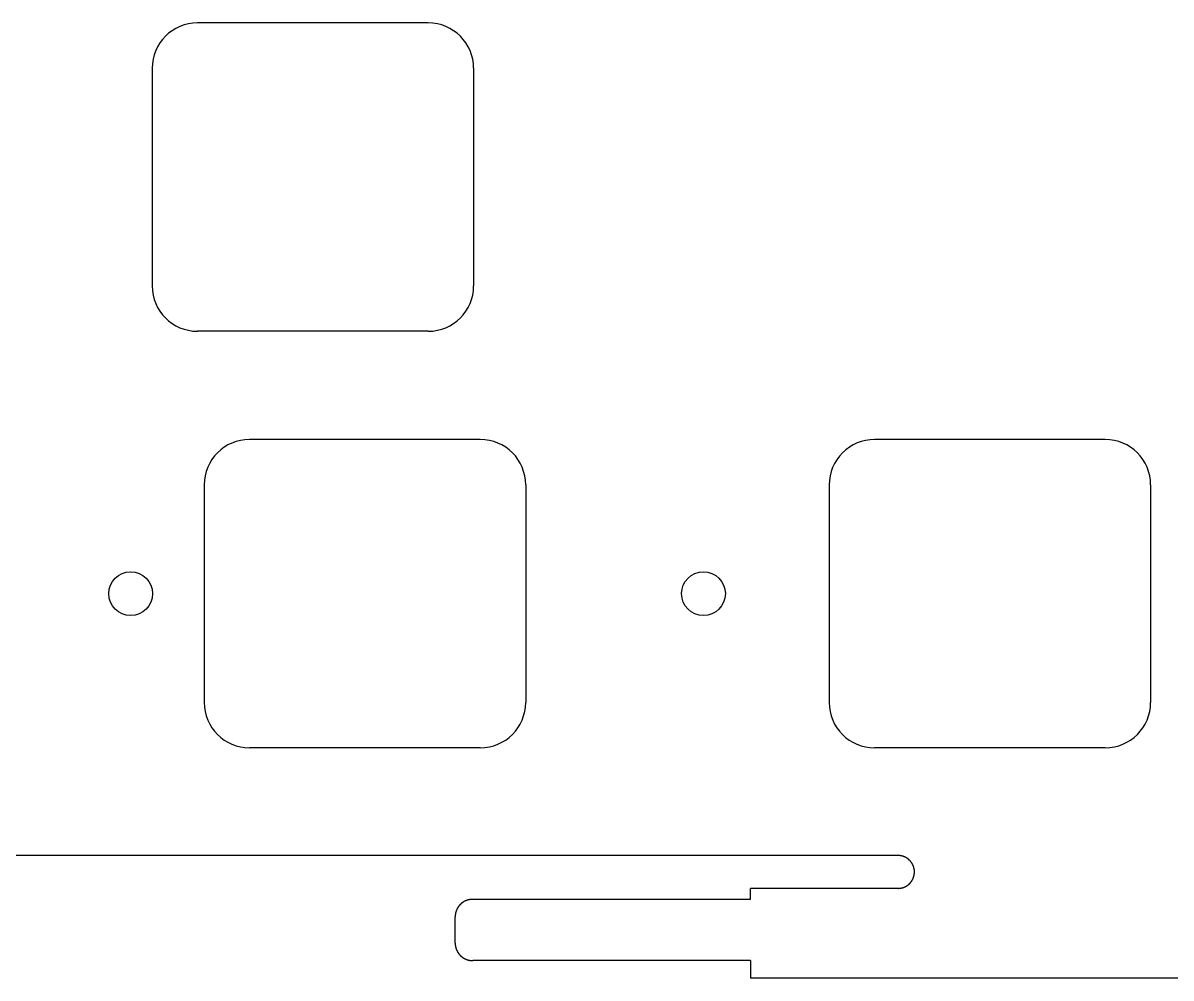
# Model space of a CAD drawing. Header units: millimetres. Extents: x -11 to 340, y -118 to 18.
# Drawn here: x 246.3 to 298.8, y -117.6 to -73.9 of the extents above; entities that cross this region are included whole.
import ezdxf

# ---------------------------------------------------------------- set-up
doc = ezdxf.new("R2010")
doc.units = ezdxf.units.MM
doc.header["$MEASUREMENT"] = 0
doc.layers.add('BLACK', color=7, linetype='CONTINUOUS')

msp = doc.modelspace()

# ---------------------------------------------------------------- linework, layer by layer
at = {"layer": 'BLACK', "linetype": 'Continuous'}
for p, q in [((264.83125, -73.9125), (254.281249, -73.9125)), ((252.20625, -75.9875), (252.20625, -85.937501)), ((266.90625, -75.9875), (266.90625, -85.9375)), ((264.83125, -88.0125), (254.28125, -88.0125)), ((267.2125, -92.9625), (256.662499, -92.9625)), ((285.237501, -92.962502), (285.237501, -92.9625)), ((295.7875, -92.9625), (285.237501, -92.9625)), ((254.5875, -95.0375), (254.5875, -104.987501)), ((269.2875, -95.0375), (269.2875, -104.9875)), ((283.162501, -95.0375), (283.162501, -104.9875)), ((297.862501, -95.0375), (297.862501, -104.9875)), ((267.2125, -107.0625), (256.6625, -107.0625)), ((295.787501, -107.0625), (285.2375, -107.0625)), ((295.787501, -107.062501), (295.787501, -107.0625)), ((286.3125, -111.9925), (221.893425, -111.9925)), ((286.313297, -111.9925), (286.3125, -111.9925)), ((286.317214, -111.992515), (286.313297, -111.9925)), ((286.321127, -111.992549), (286.317214, -111.992515)), ((286.325039, -111.992603), (286.321127, -111.992549)), ((286.328947, -111.992677), (286.325039, -111.992603)), ((286.332854, -111.992771), (286.328947, -111.992677)), ((286.336757, -111.992885), (286.332854, -111.992771)), ((286.340659, -111.993019), (286.336757, -111.992885)), ((286.344556, -111.993173), (286.340659, -111.993019)), ((286.348454, -111.993347), (286.344556, -111.993173)), ((286.352346, -111.99354), (286.348454, -111.993347)), ((286.356237, -111.993754), (286.352346, -111.99354)), ((286.360123, -111.993988), (286.356237, -111.993754)), ((286.364009, -111.994241), (286.360123, -111.993988)), ((286.36789, -111.994514), (286.364009, -111.994241)), ((286.37177, -111.994808), (286.36789, -111.994514)), ((286.375644, -111.995121), (286.37177, -111.994808)), ((286.379518, -111.995453), (286.375644, -111.995121)), ((286.383386, -111.995806), (286.379518, -111.995453)), ((286.387253, -111.996179), (286.383386, -111.995806)), ((286.391114, -111.996571), (286.387253, -111.996179)), ((286.394975, -111.996983), (286.391114, -111.996571)), ((286.39883, -111.997415), (286.394975, -111.996983)), ((286.402683, -111.997866), (286.39883, -111.997415)), ((286.406531, -111.998338), (286.402683, -111.997866)), ((286.410378, -111.998829), (286.406531, -111.998338)), ((286.414218, -111.99934), (286.410378, -111.998829)), ((286.418058, -111.99987), (286.414218, -111.99934)), ((286.421891, -112.00042), (286.418058, -111.99987)), ((286.425722, -112.00099), (286.421891, -112.00042)), ((286.429548, -112.00158), (286.425722, -112.00099)), ((286.433371, -112.002189), (286.429548, -112.00158)), ((286.437189, -112.002818), (286.433371, -112.002189)), ((286.441004, -112.003466), (286.437189, -112.002818)), ((286.444813, -112.004134), (286.441004, -112.003466)), ((286.448621, -112.004822), (286.444813, -112.004134)), ((286.452421, -112.005529), (286.448621, -112.004822)), ((286.45622, -112.006256), (286.452421, -112.005529)), ((286.460012, -112.007002), (286.45622, -112.006256)), ((286.463801, -112.007768), (286.460012, -112.007002)), ((286.467584, -112.008553), (286.463801, -112.007768)), ((286.471365, -112.009358), (286.467584, -112.008553)), ((286.475138, -112.010182), (286.471365, -112.009358)), ((286.478909, -112.011026), (286.475138, -112.010182)), ((286.482673, -112.011889), (286.478909, -112.011026)), ((286.486434, -112.012772), (286.482673, -112.011889)), ((286.490188, -112.013674), (286.486434, -112.012772)), ((286.49394, -112.014596), (286.490188, -112.013674)), ((286.497683, -112.015536), (286.49394, -112.014596)), ((286.501424, -112.016496), (286.497683, -112.015536)), ((286.505158, -112.017476), (286.501424, -112.016496)), ((286.508888, -112.018475), (286.505158, -112.017476)), ((286.512611, -112.019492), (286.508888, -112.018475)), ((286.51633, -112.02053), (286.512611, -112.019492)), ((286.520042, -112.021586), (286.51633, -112.02053)), ((286.52375, -112.022662), (286.520042, -112.021586)), ((286.52745, -112.023757), (286.52375, -112.022662)), ((286.531147, -112.024871), (286.52745, -112.023757)), ((286.534836, -112.026004), (286.531147, -112.024871)), ((286.538521, -112.027157), (286.534836, -112.026004)), ((286.542197, -112.028328), (286.538521, -112.027157)), ((286.54587, -112.029519), (286.542197, -112.028328)), ((286.549535, -112.030728), (286.54587, -112.029519)), ((286.553195, -112.031957), (286.549535, -112.030728)), ((286.556847, -112.033204), (286.553195, -112.031957)), ((286.560494, -112.034471), (286.556847, -112.033204)), ((286.564133, -112.035756), (286.560494, -112.034471)), ((286.567768, -112.037061), (286.564133, -112.035756)), ((286.571394, -112.038384), (286.567768, -112.037061)), ((286.575015, -112.039726), (286.571394, -112.038384)), ((286.578627, -112.041087), (286.575015, -112.039726)), ((286.582234, -112.042467), (286.578627, -112.041087)), ((286.585832, -112.043865), (286.582234, -112.042467)), ((286.589426, -112.045282), (286.585832, -112.043865)), ((286.59301, -112.046718), (286.589426, -112.045282)), ((286.596588, -112.048173), (286.59301, -112.046718)), ((286.600158, -112.049646), (286.596588, -112.048173)), ((286.603722, -112.051138), (286.600158, -112.049646)), ((286.607277, -112.052648), (286.603722, -112.051138)), ((286.610826, -112.054177), (286.607277, -112.052648)), ((286.614365, -112.055724), (286.610826, -112.054177)), ((286.617899, -112.057291), (286.614365, -112.055724)), ((286.621422, -112.058875), (286.617899, -112.057291)), ((286.62494, -112.060478), (286.621422, -112.058875)), ((286.628448, -112.062098), (286.62494, -112.060478)), ((286.63195, -112.063738), (286.628448, -112.062098)), ((286.635441, -112.065395), (286.63195, -112.063738)), ((286.638926, -112.067072), (286.635441, -112.065395)), ((286.642401, -112.068765), (286.638926, -112.067072)), ((286.645869, -112.070478), (286.642401, -112.068765)), ((286.649327, -112.072208), (286.645869, -112.070478)), ((286.652778, -112.073957), (286.649327, -112.072208)), ((286.656219, -112.075723), (286.652778, -112.073957)), ((286.659653, -112.077507), (286.656219, -112.075723)), ((286.663076, -112.079309), (286.659653, -112.077507)), ((286.666491, -112.08113), (286.663076, -112.079309)), ((286.669896, -112.082967), (286.666491, -112.08113)), ((286.673293, -112.084824), (286.669896, -112.082967)), ((286.67668, -112.086697), (286.673293, -112.084824)), ((286.680058, -112.088588), (286.67668, -112.086697)), ((286.683426, -112.090497), (286.680058, -112.088588)), ((286.686786, -112.092424), (286.683426, -112.090497)), ((286.690134, -112.094368), (286.686786, -112.092424)), ((286.693474, -112.096329), (286.690134, -112.094368)), ((286.696803, -112.098308), (286.693474, -112.096329)), ((286.700124, -112.100305), (286.696803, -112.098308)), ((286.703433, -112.102318), (286.700124, -112.100305)), ((286.706733, -112.10435), (286.703433, -112.102318)), ((286.710022, -112.106398), (286.706733, -112.10435)), ((286.713302, -112.108463), (286.710022, -112.106398)), ((286.71657, -112.110546), (286.713302, -112.108463)), ((286.719829, -112.112646), (286.71657, -112.110546)), ((286.723077, -112.114762), (286.719829, -112.112646)), ((286.726314, -112.116896), (286.723077, -112.114762)), ((286.72954, -112.119046), (286.726314, -112.116896)), ((286.732756, -112.121214), (286.72954, -112.119046)), ((286.735961, -112.123398), (286.732756, -112.121214)), ((286.739155, -112.125599), (286.735961, -112.123398)), ((286.742337, -112.127816), (286.739155, -112.125599)), ((286.745509, -112.13005), (286.742337, -112.127816)), ((286.748669, -112.1323), (286.745509, -112.13005)), ((286.751818, -112.134568), (286.748669, -112.1323)), ((286.754955, -112.136851), (286.751818, -112.134568)), ((286.758081, -112.139151), (286.754955, -112.136851)), ((286.761195, -112.141467), (286.758081, -112.139151)), ((286.764297, -112.143799), (286.761195, -112.141467)), ((286.767388, -112.146148), (286.764297, -112.143799)), ((286.770467, -112.148512), (286.767388, -112.146148)), ((286.773533, -112.150893), (286.770467, -112.148512)), ((286.776588, -112.153289), (286.773533, -112.150893)), ((286.77963, -112.155701), (286.776588, -112.153289)), ((286.78266, -112.15813), (286.77963, -112.155701)), ((286.785677, -112.160573), (286.78266, -112.15813)), ((286.788683, -112.163033), (286.785677, -112.160573)), ((286.791675, -112.165508), (286.788683, -112.163033)), ((286.794655, -112.167998), (286.791675, -112.165508)), ((286.797623, -112.170504), (286.794655, -112.167998)), ((286.800577, -112.173026), (286.797623, -112.170504)), ((286.803519, -112.175562), (286.800577, -112.173026)), ((286.806447, -112.178114), (286.803519, -112.175562)), ((286.809363, -112.180681), (286.806447, -112.178114)), ((286.812265, -112.183263), (286.809363, -112.180681)), ((286.815154, -112.18586), (286.812265, -112.183263)), ((286.81803, -112.188472), (286.815154, -112.18586)), ((286.820892, -112.191099), (286.81803, -112.188472)), ((286.823741, -112.19374), (286.820892, -112.191099)), ((286.826576, -112.196397), (286.823741, -112.19374)), ((286.829398, -112.199067), (286.826576, -112.196397)), ((286.832205, -112.201753), (286.829398, -112.199067)), ((286.834999, -112.204452), (286.832205, -112.201753)), ((286.837779, -112.207166), (286.834999, -112.204452)), ((286.840545, -112.209895), (286.837779, -112.207166)), ((286.843297, -112.212637), (286.840545, -112.209895)), ((286.848758, -112.218165), (286.843297, -112.212637)), ((286.854162, -112.223748), (286.848758, -112.218165)), ((286.859508, -112.229386), (286.854162, -112.223748)), ((286.864795, -112.235078), (286.859508, -112.229386)), ((286.870022, -112.240824), (286.864795, -112.235078)), ((286.87519, -112.246624), (286.870022, -112.240824)), ((286.880298, -112.252475), (286.87519, -112.246624)), ((286.885344, -112.258379), (286.880298, -112.252475)), ((286.890329, -112.264333), (286.885344, -112.258379)), ((286.895251, -112.270337), (286.890329, -112.264333)), ((286.900111, -112.276391), (286.895251, -112.270337)), ((286.904907, -112.282494), (286.900111, -112.276391)), ((286.90964, -112.288645), (286.904907, -112.282494)), ((286.914307, -112.294843), (286.90964, -112.288645)), ((286.91891, -112.301087), (286.914307, -112.294843)), ((286.923448, -112.307378), (286.91891, -112.301087)), ((286.927919, -112.313714), (286.923448, -112.307378)), ((286.932324, -112.320094), (286.927919, -112.313714)), ((286.936662, -112.326517), (286.932324, -112.320094)), ((286.940932, -112.332984), (286.936662, -112.326517)), ((286.945134, -112.339493), (286.940932, -112.332984)), ((286.949269, -112.346044), (286.945134, -112.339493)), ((286.953334, -112.352635), (286.949269, -112.346044)), ((286.95733, -112.359266), (286.953334, -112.352635)), ((286.961256, -112.365936), (286.95733, -112.359266)), ((286.965113, -112.372645), (286.961256, -112.365936)), ((286.968899, -112.379392), (286.965113, -112.372645)), ((286.972614, -112.386176), (286.968899, -112.379392)), ((286.976257, -112.392996), (286.972614, -112.386176)), ((286.97983, -112.399852), (286.976257, -112.392996)), ((286.98333, -112.406743), (286.97983, -112.399852)), ((286.986758, -112.413668), (286.98333, -112.406743)), ((286.990114, -112.420627), (286.986758, -112.413668)), ((286.993396, -112.427618), (286.990114, -112.420627)), ((286.996606, -112.434642), (286.993396, -112.427618)), ((286.999742, -112.441697), (286.996606, -112.434642)), ((287.002804, -112.448782), (286.999742, -112.441697)), ((287.005792, -112.455898), (287.002804, -112.448782)), ((287.008706, -112.463043), (287.005792, -112.455898)), ((287.011545, -112.470217), (287.008706, -112.463043)), ((287.014309, -112.477419), (287.011545, -112.470217)), ((287.016999, -112.484648), (287.014309, -112.477419)), ((287.019612, -112.491903), (287.016999, -112.484648)), ((287.022151, -112.499185), (287.019612, -112.491903)), ((287.024613, -112.506493), (287.022151, -112.499185)), ((287.027, -112.513825), (287.024613, -112.506493)), ((287.02931, -112.521181), (287.027, -112.513825)), ((287.031545, -112.528561), (287.02931, -112.521181)), ((287.033702, -112.535964), (287.031545, -112.528561)), ((287.035783, -112.543389), (287.033702, -112.535964)), ((287.037787, -112.550836), (287.035783, -112.543389)), ((287.039714, -112.558304), (287.037787, -112.550836)), ((287.041564, -112.565792), (287.039714, -112.558304)), ((287.043336, -112.573301), (287.041564, -112.565792)), ((287.045031, -112.580829), (287.043336, -112.573301)), ((287.046648, -112.588376), (287.045031, -112.580829)), ((287.048187, -112.595941), (287.046648, -112.588376)), ((287.049649, -112.603524), (287.048187, -112.595941)), ((287.051032, -112.611124), (287.049649, -112.603524)), ((287.052337, -112.618741), (287.051032, -112.611124)), ((287.052182, -112.867189), (287.052811, -112.863372)), ((287.053564, -112.626375), (287.052337, -112.618741)), ((287.052811, -112.863372), (287.05342, -112.859548)), ((287.05342, -112.859548), (287.05401, -112.855723)), ((287.054713, -112.634024), (287.053564, -112.626375)), ((287.05401, -112.855723), (287.05458, -112.851891)), ((287.05458, -112.851891), (287.05513, -112.848058)), ((287.055783, -112.641688), (287.054713, -112.634024)), ((287.05513, -112.848058), (287.05566, -112.844219)), ((287.05566, -112.844219), (287.056171, -112.840378)), ((287.056774, -112.649367), (287.055783, -112.641688)), ((287.056171, -112.840378), (287.056662, -112.836531)), ((287.056662, -112.836531), (287.057134, -112.832684)), ((287.057687, -112.65706), (287.056774, -112.649367)), ((287.057134, -112.832684), (287.057585, -112.82883)), ((287.057585, -112.82883), (287.058017, -112.824975)), ((287.058521, -112.664768), (287.057687, -112.65706)), ((287.058017, -112.824975), (287.058429, -112.821115)), ((287.058429, -112.821115), (287.058821, -112.817253)), ((287.059275, -112.672488), (287.058521, -112.664768)), ((287.058821, -112.817253), (287.059194, -112.813386)), ((287.059194, -112.813386), (287.059547, -112.809518)), ((287.059951, -112.680221), (287.059275, -112.672488)), ((287.059547, -112.809518), (287.059879, -112.805644)), ((287.059879, -112.805644), (287.060192, -112.80177)), ((287.060548, -112.687967), (287.059951, -112.680221)), ((287.060192, -112.80177), (287.060486, -112.79789)), ((287.060486, -112.79789), (287.060759, -112.794009)), ((287.061065, -112.695725), (287.060548, -112.687967)), ((287.060759, -112.794009), (287.061012, -112.790124)), ((287.061012, -112.790124), (287.061246, -112.786237)), ((287.061503, -112.703494), (287.061065, -112.695725)), ((287.061246, -112.786237), (287.06146, -112.782346)), ((287.06146, -112.782346), (287.061653, -112.778454)), ((287.061862, -112.711275), (287.061503, -112.703494)), ((287.061653, -112.778454), (287.061827, -112.774557)), ((287.061827, -112.774557), (287.061981, -112.770659)), ((287.062141, -112.719066), (287.061862, -112.711275)), ((287.061981, -112.770659), (287.062115, -112.766757)), ((287.062115, -112.766757), (287.062229, -112.762854)), ((287.06234, -112.726868), (287.062141, -112.719066)), ((287.062229, -112.762854), (287.062323, -112.758947)), ((287.062323, -112.758947), (287.062397, -112.755039)), ((287.06246, -112.734679), (287.06234, -112.726868)), ((287.062397, -112.755039), (287.062451, -112.751127)), ((287.062451, -112.751127), (287.062485, -112.747214)), ((287.0625, -112.7425), (287.06246, -112.734679)), ((287.062485, -112.747214), (287.0625, -112.743296)), ((287.0625, -112.743296), (287.0625, -112.7425)), ((286.689064, -113.391256), (286.695734, -113.38733)), ((286.695734, -113.38733), (286.702366, -113.383334)), ((286.702366, -113.383334), (286.708957, -113.379269)), ((286.708957, -113.379269), (286.715507, -113.375135)), ((286.715507, -113.375135), (286.722016, -113.370932)), ((286.722016, -113.370932), (286.728483, -113.366662)), ((286.728483, -113.366662), (286.734907, -113.362324)), ((286.734907, -113.362324), (286.741287, -113.357919)), ((286.741287, -113.357919), (286.747622, -113.353448)), ((286.747622, -113.353448), (286.753913, -113.34891)), ((286.753913, -113.34891), (286.760158, -113.344308)), ((286.760158, -113.344308), (286.766356, -113.33964)), ((286.766356, -113.33964), (286.772506, -113.334907)), ((286.772506, -113.334907), (286.778609, -113.330111)), ((286.778609, -113.330111), (286.784663, -113.325252)), ((286.784663, -113.325252), (286.790667, -113.320329)), ((286.790667, -113.320329), (286.796622, -113.315344)), ((286.796622, -113.315344), (286.802525, -113.310298)), ((286.802525, -113.310298), (286.808376, -113.305191)), ((286.808376, -113.305191), (286.814176, -113.300023)), ((286.814176, -113.300023), (286.819922, -113.294795)), ((286.819922, -113.294795), (286.825614, -113.289508)), ((286.825614, -113.289508), (286.831253, -113.284162)), ((286.831253, -113.284162), (286.836836, -113.278758)), ((286.836836, -113.278758), (286.842363, -113.273297)), ((286.842363, -113.273297), (286.845105, -113.270545)), ((286.845105, -113.270545), (286.847834, -113.267779)), ((286.847834, -113.267779), (286.850548, -113.264999)), ((286.850548, -113.264999), (286.853248, -113.262206)), ((286.853248, -113.262206), (286.855933, -113.259398)), ((286.855933, -113.259398), (286.858604, -113.256576)), ((286.858604, -113.256576), (286.86126, -113.253741)), ((286.86126, -113.253741), (286.863901, -113.250892)), ((286.863901, -113.250892), (286.866528, -113.24803)), ((286.866528, -113.24803), (286.86914, -113.245154)), ((286.86914, -113.245154), (286.871737, -113.242265)), ((286.871737, -113.242265), (286.874319, -113.239363)), ((286.874319, -113.239363), (286.876886, -113.236448)), ((286.876886, -113.236448), (286.879438, -113.233519)), ((286.879438, -113.233519), (286.881974, -113.230577)), ((286.881974, -113.230577), (286.884496, -113.227623)), ((286.884496, -113.227623), (286.887002, -113.224656)), ((286.887002, -113.224656), (286.889492, -113.221676)), ((286.889492, -113.221676), (286.891967, -113.218683)), ((286.891967, -113.218683), (286.894427, -113.215678)), ((286.894427, -113.215678), (286.89687, -113.21266)), ((286.89687, -113.21266), (286.899299, -113.20963)), ((286.899299, -113.20963), (286.901711, -113.206588)), ((286.901711, -113.206588), (286.904107, -113.203533)), ((286.904107, -113.203533), (286.906488, -113.200467)), ((286.906488, -113.200467), (286.908852, -113.197388)), ((286.908852, -113.197388), (286.911201, -113.194298)), ((286.911201, -113.194298), (286.913533, -113.191195)), ((286.913533, -113.191195), (286.915849, -113.188081)), ((286.915849, -113.188081), (286.918149, -113.184955)), ((286.918149, -113.184955), (286.920432, -113.181818)), ((286.920432, -113.181818), (286.9227, -113.178669)), ((286.9227, -113.178669), (286.92495, -113.175509)), ((286.92495, -113.175509), (286.927184, -113.172337)), ((286.927184, -113.172337), (286.929401, -113.169155)), ((286.929401, -113.169155), (286.931603, -113.165961)), ((286.931603, -113.165961), (286.933786, -113.162757)), ((286.933786, -113.162757), (286.935954, -113.159541)), ((286.935954, -113.159541), (286.938104, -113.156315)), ((286.938104, -113.156315), (286.940238, -113.153077)), ((286.940238, -113.153077), (286.942354, -113.14983)), ((286.942354, -113.14983), (286.944454, -113.146571)), ((286.944454, -113.146571), (286.946537, -113.143302)), ((286.946537, -113.143302), (286.948602, -113.140023)), ((286.948602, -113.140023), (286.95065, -113.136734)), ((286.95065, -113.136734), (286.952682, -113.133433)), ((286.952682, -113.133433), (286.954695, -113.130124)), ((286.954695, -113.130124), (286.956692, -113.126804)), ((286.956692, -113.126804), (286.958671, -113.123475)), ((286.958671, -113.123475), (286.960632, -113.120134)), ((286.960632, -113.120134), (286.962576, -113.116786)), ((286.962576, -113.116786), (286.964503, -113.113426)), ((286.964503, -113.113426), (286.966412, -113.110059)), ((286.966412, -113.110059), (286.968303, -113.10668)), ((286.968303, -113.10668), (286.970176, -113.103294)), ((286.970176, -113.103294), (286.972033, -113.099896)), ((286.972033, -113.099896), (286.97387, -113.096491)), ((286.97387, -113.096491), (286.975691, -113.093076)), ((286.975691, -113.093076), (286.977493, -113.089653)), ((286.977493, -113.089653), (286.979277, -113.08622)), ((286.979277, -113.08622), (286.981043, -113.082779)), ((286.981043, -113.082779), (286.982792, -113.079328)), ((286.982792, -113.079328), (286.984522, -113.07587)), ((286.984522, -113.07587), (286.986235, -113.072402)), ((286.986235, -113.072402), (286.987928, -113.068927)), ((286.987928, -113.068927), (286.989605, -113.065442)), ((286.989605, -113.065442), (286.991262, -113.06195)), ((286.991262, -113.06195), (286.992902, -113.058448)), ((286.992902, -113.058448), (286.994522, -113.05494)), ((286.994522, -113.05494), (286.996125, -113.051423)), ((286.996125, -113.051423), (286.997709, -113.047899)), ((286.997709, -113.047899), (286.999276, -113.044365)), ((286.999276, -113.044365), (287.000823, -113.040826)), ((287.000823, -113.040826), (287.002352, -113.037277)), ((287.002352, -113.037277), (287.003862, -113.033722)), ((287.003862, -113.033722), (287.005354, -113.030158)), ((287.005354, -113.030158), (287.006827, -113.026589)), ((287.006827, -113.026589), (287.008282, -113.02301)), ((287.008282, -113.02301), (287.009718, -113.019426)), ((287.009718, -113.019426), (287.011135, -113.015833)), ((287.011135, -113.015833), (287.012533, -113.012234)), ((287.012533, -113.012234), (287.013913, -113.008627)), ((287.013913, -113.008627), (287.015274, -113.005015)), ((287.015274, -113.005015), (287.016616, -113.001394)), ((287.016616, -113.001394), (287.017939, -112.997768)), ((287.017939, -112.997768), (287.019244, -112.994134)), ((287.019244, -112.994134), (287.020529, -112.990495)), ((287.020529, -112.990495), (287.021796, -112.986847)), ((287.021796, -112.986847), (287.023043, -112.983195)), ((287.023043, -112.983195), (287.024272, -112.979535)), ((287.024272, -112.979535), (287.025481, -112.975871)), ((287.025481, -112.975871), (287.026672, -112.972198)), ((287.026672, -112.972198), (287.027843, -112.968521)), ((287.027843, -112.968521), (287.028996, -112.964836)), ((287.028996, -112.964836), (287.030129, -112.961148)), ((287.030129, -112.961148), (287.031243, -112.957451)), ((287.031243, -112.957451), (287.032338, -112.95375)), ((287.032338, -112.95375), (287.033414, -112.950042)), ((287.033414, -112.950042), (287.03447, -112.946331)), ((287.03447, -112.946331), (287.035508, -112.942611)), ((287.035508, -112.942611), (287.036525, -112.938888)), ((287.036525, -112.938888), (287.037524, -112.935158)), ((287.037524, -112.935158), (287.038504, -112.931425)), ((287.038504, -112.931425), (287.039464, -112.927684)), ((287.039464, -112.927684), (287.040404, -112.92394)), ((287.040404, -112.92394), (287.041326, -112.920189)), ((287.041326, -112.920189), (287.042228, -112.916435)), ((287.042228, -112.916435), (287.043111, -112.912673)), ((287.043111, -112.912673), (287.043974, -112.908909)), ((287.043974, -112.908909), (287.044818, -112.905138)), ((287.044818, -112.905138), (287.045642, -112.901365)), ((287.045642, -112.901365), (287.046447, -112.897584)), ((287.046447, -112.897584), (287.047232, -112.893802)), ((287.047232, -112.893802), (287.047998, -112.890012)), ((287.047998, -112.890012), (287.048744, -112.88622)), ((287.048744, -112.88622), (287.049471, -112.882421)), ((287.049471, -112.882421), (287.050178, -112.878621)), ((287.050178, -112.878621), (287.050866, -112.874814)), ((287.050866, -112.874814), (287.051534, -112.871005)), ((287.051534, -112.871005), (287.052182, -112.867189)), ((279.5625, -113.995029), (279.5625, -113.4925)), ((286.3125, -113.4925), (279.5625, -113.4925)), ((286.3125, -113.4925), (286.320321, -113.49246)), ((286.320321, -113.49246), (286.328132, -113.49234)), ((286.328132, -113.49234), (286.335934, -113.492141)), ((286.335934, -113.492141), (286.343725, -113.491862)), ((286.343725, -113.491862), (286.351506, -113.491503)), ((286.351506, -113.491503), (286.359275, -113.491065)), ((286.359275, -113.491065), (286.367033, -113.490548)), ((286.367033, -113.490548), (286.374779, -113.489951)), ((286.374779, -113.489951), (286.382512, -113.489275)), ((286.382512, -113.489275), (286.390233, -113.488521)), ((286.390233, -113.488521), (286.39794, -113.487687)), ((286.39794, -113.487687), (286.405633, -113.486774)), ((286.405633, -113.486774), (286.413312, -113.485783)), ((286.413312, -113.485783), (286.420976, -113.484713)), ((286.420976, -113.484713), (286.428626, -113.483564)), ((286.428626, -113.483564), (286.436259, -113.482337)), ((286.436259, -113.482337), (286.443876, -113.481032)), ((286.443876, -113.481032), (286.451476, -113.479649)), ((286.451476, -113.479649), (286.459059, -113.478187)), ((286.459059, -113.478187), (286.466625, -113.476648)), ((286.466625, -113.476648), (286.474172, -113.475031)), ((286.474172, -113.475031), (286.4817, -113.473336)), ((286.4817, -113.473336), (286.489208, -113.471564)), ((286.489208, -113.471564), (286.496697, -113.469714)), ((286.496697, -113.469714), (286.504165, -113.467787)), ((286.504165, -113.467787), (286.511612, -113.465783)), ((286.511612, -113.465783), (286.519037, -113.463702)), ((286.519037, -113.463702), (286.526439, -113.461545)), ((286.526439, -113.461545), (286.533819, -113.459311)), ((286.533819, -113.459311), (286.541176, -113.457)), ((286.541176, -113.457), (286.548508, -113.454613)), ((286.548508, -113.454613), (286.555815, -113.452151)), ((286.555815, -113.452151), (286.563097, -113.449612)), ((286.563097, -113.449612), (286.570353, -113.446999)), ((286.570353, -113.446999), (286.577582, -113.444309)), ((286.577582, -113.444309), (286.584784, -113.441545)), ((286.584784, -113.441545), (286.591957, -113.438706)), ((286.591957, -113.438706), (286.599102, -113.435792)), ((286.599102, -113.435792), (286.606218, -113.432804)), ((286.606218, -113.432804), (286.613304, -113.429742)), ((286.613304, -113.429742), (286.620359, -113.426606)), ((286.620359, -113.426606), (286.627382, -113.423397)), ((286.627382, -113.423397), (286.634373, -113.420114)), ((286.634373, -113.420114), (286.641332, -113.416758)), ((286.641332, -113.416758), (286.648257, -113.41333)), ((286.648257, -113.41333), (286.655148, -113.40983)), ((286.655148, -113.40983), (286.662004, -113.406258)), ((286.662004, -113.406258), (286.668824, -113.402614)), ((286.668824, -113.402614), (286.675608, -113.398899)), ((286.675608, -113.398899), (286.682355, -113.395113)), ((286.682355, -113.395113), (286.689064, -113.391256)), ((266.145764, -114.43926), (266.143995, -114.44284)), ((266.147552, -114.435687), (266.145764, -114.43926)), ((266.149357, -114.432125), (266.147552, -114.435687)), ((266.151181, -114.428569), (266.149357, -114.432125)), ((266.153022, -114.425024), (266.151181, -114.428569)), ((266.154882, -114.421487), (266.153022, -114.425024)), ((266.15676, -114.41796), (266.154882, -114.421487)), ((266.158655, -114.41444), (266.15676, -114.41796)), ((266.160568, -114.410931), (266.158655, -114.41444)), ((266.162499, -114.40743), (266.160568, -114.410931)), ((266.164448, -114.40394), (266.162499, -114.40743)), ((266.166414, -114.400457), (266.164448, -114.40394)), ((266.168398, -114.396986), (266.166414, -114.400457)), ((266.1704, -114.393523), (266.168398, -114.396986)), ((266.172418, -114.390071), (266.1704, -114.393523)), ((266.174455, -114.386627), (266.172418, -114.390071)), ((266.176509, -114.383194), (266.174455, -114.386627)), ((266.17858, -114.379771), (266.176509, -114.383194)), ((266.180668, -114.376358), (266.17858, -114.379771)), ((266.182775, -114.372954), (266.180668, -114.376358)), ((266.184897, -114.369562), (266.182775, -114.372954)), ((266.187038, -114.366179), (266.184897, -114.369562)), ((266.189195, -114.362807), (266.187038, -114.366179)), ((266.191369, -114.359445), (266.189195, -114.362807)), ((266.19356, -114.356095), (266.191369, -114.359445)), ((266.195769, -114.352754), (266.19356, -114.356095)), ((266.197994, -114.349425), (266.195769, -114.352754)), ((266.200236, -114.346105), (266.197994, -114.349425)), ((266.202495, -114.342798), (266.200236, -114.346105)), ((266.20477, -114.339501), (266.202495, -114.342798)), ((266.207062, -114.336215), (266.20477, -114.339501)), ((266.209371, -114.33294), (266.207062, -114.336215)), ((266.211696, -114.329678), (266.209371, -114.33294)), ((266.214038, -114.326425), (266.211696, -114.329678)), ((266.216396, -114.323185), (266.214038, -114.326425)), ((266.21877, -114.319956), (266.216396, -114.323185)), ((266.221161, -114.316739), (266.21877, -114.319956)), ((266.223568, -114.313534), (266.221161, -114.316739)), ((266.225991, -114.31034), (266.223568, -114.313534)), ((266.22843, -114.307158), (266.225991, -114.31034)), ((266.230885, -114.303989), (266.22843, -114.307158)), ((266.233356, -114.300831), (266.230885, -114.303989)), ((266.235843, -114.297686), (266.233356, -114.300831)), ((266.238346, -114.294552), (266.235843, -114.297686)), ((266.240864, -114.291432), (266.238346, -114.294552)), ((266.243399, -114.288323), (266.240864, -114.291432)), ((266.245948, -114.285227), (266.243399, -114.288323)), ((266.248514, -114.282144), (266.245948, -114.285227)), ((266.251094, -114.279073), (266.248514, -114.282144)), ((266.253691, -114.276015), (266.251094, -114.279073)), ((266.256302, -114.27297), (266.253691, -114.276015)), ((266.258929, -114.269938), (266.256302, -114.27297)), ((266.261571, -114.266919), (266.258929, -114.269938)), ((266.264228, -114.263913), (266.261571, -114.266919)), ((266.2669, -114.26092), (266.264228, -114.263913)), ((266.269587, -114.257941), (266.2669, -114.26092)), ((266.272289, -114.254975), (266.269587, -114.257941)), ((266.275006, -114.252022), (266.272289, -114.254975)), ((266.277738, -114.249083), (266.275006, -114.252022)), ((266.280484, -114.246158), (266.277738, -114.249083)), ((266.283244, -114.243246), (266.280484, -114.246158)), ((266.28602, -114.240348), (266.283244, -114.243246)), ((266.288809, -114.237464), (266.28602, -114.240348)), ((266.291613, -114.234593), (266.288809, -114.237464)), ((266.294432, -114.231737), (266.291613, -114.234593)), ((266.300111, -114.226067), (266.294432, -114.231737)), ((266.305846, -114.220454), (266.300111, -114.226067)), ((266.311636, -114.214899), (266.305846, -114.220454)), ((266.317482, -114.209401), (266.311636, -114.214899)), ((266.323381, -114.203963), (266.317482, -114.209401)), ((266.329334, -114.198584), (266.323381, -114.203963)), ((266.33534, -114.193266), (266.329334, -114.198584)), ((266.341398, -114.188008), (266.33534, -114.193266)), ((266.347508, -114.182811), (266.341398, -114.188008)), ((266.353668, -114.177676), (266.347508, -114.182811)), ((266.359878, -114.172603), (266.353668, -114.177676)), ((266.366138, -114.167593), (266.359878, -114.172603)), ((266.372446, -114.162647), (266.366138, -114.167593)), ((266.378803, -114.157765), (266.372446, -114.162647)), ((266.385206, -114.152947), (266.378803, -114.157765)), ((266.391657, -114.148194), (266.385206, -114.152947)), ((266.398153, -114.143507), (266.391657, -114.148194)), ((266.404694, -114.138885), (266.398153, -114.143507)), ((266.41128, -114.134331), (266.404694, -114.138885)), ((266.417909, -114.129843), (266.41128, -114.134331)), ((266.424582, -114.125422), (266.417909, -114.129843)), ((266.431297, -114.12107), (266.424582, -114.125422)), ((266.438054, -114.116785), (266.431297, -114.12107)), ((266.444851, -114.11257), (266.438054, -114.116785)), ((266.451689, -114.108423), (266.444851, -114.11257)), ((266.458566, -114.104346), (266.451689, -114.108423)), ((266.465482, -114.100339), (266.458566, -114.104346)), ((266.472436, -114.096402), (266.465482, -114.100339)), ((266.479427, -114.092536), (266.472436, -114.096402)), ((266.486455, -114.088741), (266.479427, -114.092536)), ((266.493519, -114.085017), (266.486455, -114.088741)), ((266.500618, -114.081366), (266.493519, -114.085017)), ((266.507752, -114.077786), (266.500618, -114.081366)), ((266.51492, -114.074278), (266.507752, -114.077786)), ((266.522121, -114.070844), (266.51492, -114.074278)), ((266.529354, -114.067482), (266.522121, -114.070844)), ((266.53662, -114.064194), (266.529354, -114.067482)), ((266.543916, -114.060979), (266.53662, -114.064194)), ((266.551243, -114.057838), (266.543916, -114.060979)), ((266.5586, -114.054772), (266.551243, -114.057838)), ((266.565986, -114.051779), (266.5586, -114.054772)), ((266.573401, -114.048862), (266.565986, -114.051779)), ((266.580844, -114.046019), (266.573401, -114.048862)), ((266.588314, -114.043251), (266.580844, -114.046019)), ((266.59581, -114.040559), (266.588314, -114.043251)), ((266.603333, -114.037942), (266.59581, -114.040559)), ((266.61088, -114.035401), (266.603333, -114.037942)), ((266.618453, -114.032936), (266.61088, -114.035401)), ((266.62605, -114.030547), (266.618453, -114.032936)), ((266.63367, -114.028235), (266.62605, -114.030547)), ((266.641314, -114.025999), (266.63367, -114.028235)), ((266.64898, -114.02384), (266.641314, -114.025999)), ((266.656667, -114.021757), (266.64898, -114.02384)), ((266.664376, -114.019752), (266.656667, -114.021757)), ((266.672106, -114.017824), (266.664376, -114.019752)), ((266.679856, -114.015973), (266.672106, -114.017824)), ((266.687625, -114.0142), (266.679856, -114.015973)), ((266.695414, -114.012504), (266.687625, -114.0142)), ((266.70322, -114.010886), (266.695414, -114.012504)), ((266.711045, -114.009346), (266.70322, -114.010886)), ((266.718888, -114.007884), (266.711045, -114.009346)), ((266.726747, -114.0065), (266.718888, -114.007884)), ((266.734623, -114.005194), (266.726747, -114.0065)), ((266.742515, -114.003967), (266.734623, -114.005194)), ((266.750422, -114.002818), (266.742515, -114.003967)), ((266.758345, -114.001748), (266.750422, -114.002818)), ((266.766282, -114.000756), (266.758345, -114.001748)), ((266.774233, -113.999843), (266.766282, -114.000756)), ((266.782197, -113.999009), (266.774233, -113.999843)), ((266.790175, -113.998254), (266.782197, -113.999009)), ((266.798166, -113.997578), (266.790175, -113.998254)), ((266.806169, -113.996982), (266.798166, -113.997578)), ((266.814184, -113.996464), (266.806169, -113.996982)), ((266.82221, -113.996026), (266.814184, -113.996464)), ((266.830248, -113.995667), (266.82221, -113.996026)), ((266.838296, -113.995388), (266.830248, -113.995667)), ((266.846354, -113.995189), (266.838296, -113.995388)), ((266.854422, -113.995069), (266.846354, -113.995189)), ((266.8625, -113.995029), (266.854422, -113.995069)), ((266.8625, -113.995029), (279.5625, -113.995029)), ((266.062514, -114.790256), (266.0625, -114.794301)), ((266.0625, -114.794301), (266.0625, -114.795029)), ((266.0625, -115.995029), (266.0625, -114.795029)), ((266.062548, -114.786215), (266.062514, -114.790256)), ((266.062601, -114.782174), (266.062548, -114.786215)), ((266.062675, -114.778138), (266.062601, -114.782174)), ((266.062768, -114.774102), (266.062675, -114.778138)), ((266.062882, -114.770071), (266.062768, -114.774102)), ((266.063015, -114.76604), (266.062882, -114.770071)), ((266.063169, -114.762014), (266.063015, -114.76604)), ((266.063342, -114.757988), (266.063169, -114.762014)), ((266.063536, -114.753968), (266.063342, -114.757988)), ((266.063749, -114.749948), (266.063536, -114.753968)), ((266.063982, -114.745933), (266.063749, -114.749948)), ((266.064235, -114.741918), (266.063982, -114.745933)), ((266.064508, -114.737909), (266.064235, -114.741918)), ((266.064801, -114.733901), (266.064508, -114.737909)), ((266.065113, -114.729898), (266.064801, -114.733901)), ((266.065446, -114.725895), (266.065113, -114.729898)), ((266.065798, -114.721899), (266.065446, -114.725895)), ((266.06617, -114.717903), (266.065798, -114.721899)), ((266.066562, -114.713912), (266.06617, -114.717903)), ((266.066974, -114.709923), (266.066562, -114.713912)), ((266.067405, -114.705939), (266.066974, -114.709923)), ((266.067856, -114.701957), (266.067405, -114.705939)), ((266.068327, -114.69798), (266.067856, -114.701957)), ((266.068818, -114.694004), (266.068327, -114.69798)), ((266.069328, -114.690035), (266.068818, -114.694004)), ((266.069858, -114.686066), (266.069328, -114.690035)), ((266.070408, -114.682104), (266.069858, -114.686066)), ((266.070978, -114.678143), (266.070408, -114.682104)), ((266.071567, -114.674189), (266.070978, -114.678143)), ((266.072176, -114.670235), (266.071567, -114.674189)), ((266.072804, -114.666289), (266.072176, -114.670235)), ((266.073453, -114.662344), (266.072804, -114.666289)), ((266.07412, -114.658405), (266.073453, -114.662344)), ((266.074808, -114.654468), (266.07412, -114.658405)), ((266.075515, -114.650538), (266.074808, -114.654468)), ((266.076242, -114.646609), (266.075515, -114.650538)), ((266.076987, -114.642688), (266.076242, -114.646609)), ((266.077753, -114.638768), (266.076987, -114.642688)), ((266.078538, -114.634855), (266.077753, -114.638768)), ((266.079343, -114.630945), (266.078538, -114.634855)), ((266.080167, -114.627041), (266.079343, -114.630945)), ((266.081011, -114.623139), (266.080167, -114.627041)), ((266.081874, -114.619245), (266.081011, -114.623139)), ((266.082757, -114.615353), (266.081874, -114.619245)), ((266.083659, -114.611469), (266.082757, -114.615353)), ((266.08458, -114.607587), (266.083659, -114.611469)), ((266.085521, -114.603712), (266.08458, -114.607587)), ((266.086481, -114.59984), (266.085521, -114.603712)), ((266.087461, -114.595976), (266.086481, -114.59984)), ((266.08846, -114.592114), (266.087461, -114.595976)), ((266.089478, -114.58826), (266.08846, -114.592114)), ((266.090515, -114.584409), (266.089478, -114.58826)), ((266.091572, -114.580566), (266.090515, -114.584409)), ((266.092648, -114.576726), (266.091572, -114.580566)), ((266.093743, -114.572894), (266.092648, -114.576726)), ((266.094858, -114.569065), (266.093743, -114.572894)), ((266.095991, -114.565244), (266.094858, -114.569065)), ((266.097144, -114.561427), (266.095991, -114.565244)), ((266.098316, -114.557618), (266.097144, -114.561427)), ((266.099507, -114.553813), (266.098316, -114.557618)), ((266.100717, -114.550016), (266.099507, -114.553813)), ((266.101947, -114.546222), (266.100717, -114.550016)), ((266.103195, -114.542438), (266.101947, -114.546222)), ((266.104462, -114.538657), (266.103195, -114.542438)), ((266.105748, -114.534884), (266.104462, -114.538657)), ((266.107054, -114.531116), (266.105748, -114.534884)), ((266.108378, -114.527357), (266.107054, -114.531116)), ((266.109721, -114.523602), (266.108378, -114.527357)), ((266.111083, -114.519856), (266.109721, -114.523602)), ((266.112464, -114.516114), (266.111083, -114.519856)), ((266.113864, -114.512381), (266.112464, -114.516114)), ((266.115282, -114.508654), (266.113864, -114.512381)), ((266.116719, -114.504935), (266.115282, -114.508654)), ((266.118176, -114.501221), (266.116719, -114.504935)), ((266.11965, -114.497516), (266.118176, -114.501221)), ((266.121144, -114.493817), (266.11965, -114.497516)), ((266.122656, -114.490126), (266.121144, -114.493817)), ((266.124187, -114.486441), (266.122656, -114.490126)), ((266.125736, -114.482766), (266.124187, -114.486441)), ((266.127304, -114.479096), (266.125736, -114.482766)), ((266.12889, -114.475436), (266.127304, -114.479096)), ((266.130495, -114.471781), (266.12889, -114.475436)), ((266.132118, -114.468136), (266.130495, -114.471781)), ((266.13376, -114.464497), (266.132118, -114.468136)), ((266.13542, -114.460868), (266.13376, -114.464497)), ((266.137098, -114.457245), (266.13542, -114.460868)), ((266.138795, -114.453632), (266.137098, -114.457245)), ((266.14051, -114.450026), (266.138795, -114.453632)), ((266.142243, -114.44643), (266.14051, -114.450026)), ((266.143995, -114.44284), (266.142243, -114.44643)), ((266.0625, -115.995029), (266.06254, -116.003107)), ((266.06254, -116.003107), (266.06266, -116.011175)), ((266.06266, -116.011175), (266.062859, -116.019233)), ((266.062859, -116.019233), (266.063138, -116.027282)), ((266.063138, -116.027282), (266.063497, -116.035319)), ((266.063497, -116.035319), (266.063935, -116.043345)), ((266.063935, -116.043345), (266.064453, -116.05136)), ((266.064453, -116.05136), (266.065049, -116.059363)), ((266.065049, -116.059363), (266.065725, -116.067354)), ((266.065725, -116.067354), (266.06648, -116.075332)), ((266.06648, -116.075332), (266.067314, -116.083296)), ((266.067314, -116.083296), (266.068227, -116.091247)), ((266.068227, -116.091247), (266.069219, -116.099184)), ((266.069219, -116.099184), (266.070289, -116.107107)), ((266.070289, -116.107107), (266.071438, -116.115014)), ((266.071438, -116.115014), (266.072665, -116.122906)), ((266.072665, -116.122906), (266.073971, -116.130782)), ((266.073971, -116.130782), (266.075355, -116.138641)), ((266.075355, -116.138641), (266.076817, -116.146484)), ((266.076817, -116.146484), (266.078357, -116.154309)), ((266.078357, -116.154309), (266.079975, -116.162116)), ((266.079975, -116.162116), (266.081671, -116.169904)), ((266.081671, -116.169904), (266.083444, -116.177674)), ((266.083444, -116.177674), (266.085295, -116.185423)), ((266.085295, -116.185423), (266.087223, -116.193153)), ((266.087223, -116.193153), (266.089228, -116.200862)), ((266.089228, -116.200862), (266.091311, -116.20855)), ((266.091311, -116.20855), (266.09347, -116.216215)), ((266.09347, -116.216215), (266.095706, -116.223859)), ((266.095706, -116.223859), (266.098018, -116.231479)), ((266.098018, -116.231479), (266.100407, -116.239076)), ((266.100407, -116.239076), (266.102872, -116.246649)), ((266.102872, -116.246649), (266.105413, -116.254197)), ((266.105413, -116.254197), (266.10803, -116.261719)), ((266.10803, -116.261719), (266.110722, -116.269216)), ((266.110722, -116.269216), (266.11349, -116.276686)), ((266.11349, -116.276686), (266.116333, -116.284128)), ((266.116333, -116.284128), (266.11925, -116.291543)), ((266.11925, -116.291543), (266.122243, -116.298929)), ((266.122243, -116.298929), (266.125309, -116.306286)), ((266.125309, -116.306286), (266.12845, -116.313613)), ((266.12845, -116.313613), (266.131665, -116.32091)), ((266.131665, -116.32091), (266.134953, -116.328175)), ((266.134953, -116.328175), (266.138315, -116.335408)), ((266.138315, -116.335408), (266.141749, -116.342609)), ((266.141749, -116.342609), (266.145257, -116.349777)), ((266.145257, -116.349777), (266.148837, -116.356911)), ((266.148837, -116.356911), (266.152488, -116.36401)), ((266.152488, -116.36401), (266.156212, -116.371074)), ((266.156212, -116.371074), (266.160007, -116.378102)), ((266.160007, -116.378102), (266.163873, -116.385094)), ((266.163873, -116.385094), (266.16781, -116.392048)), ((266.16781, -116.392048), (266.171817, -116.398964)), ((266.171817, -116.398964), (266.175894, -116.405841)), ((266.175894, -116.405841), (266.18004, -116.412678)), ((266.18004, -116.412678), (266.184256, -116.419476)), ((266.184256, -116.419476), (266.18854, -116.426232)), ((266.18854, -116.426232), (266.192893, -116.432947)), ((266.192893, -116.432947), (266.197314, -116.43962)), ((266.197314, -116.43962), (266.201801, -116.446249)), ((266.201801, -116.446249), (266.206356, -116.452835)), ((266.206356, -116.452835), (266.210978, -116.459376)), ((266.210978, -116.459376), (266.215665, -116.465873)), ((266.215665, -116.465873), (266.220418, -116.472323)), ((266.220418, -116.472323), (266.225236, -116.478726)), ((266.225236, -116.478726), (266.230118, -116.485083)), ((266.230118, -116.485083), (266.235064, -116.491391)), ((266.235064, -116.491391), (266.240074, -116.497651)), ((266.240074, -116.497651), (266.245147, -116.503861)), ((266.245147, -116.503861), (266.250282, -116.510021)), ((266.250282, -116.510021), (266.255478, -116.516131)), ((266.255478, -116.516131), (266.260736, -116.522189)), ((266.260736, -116.522189), (266.266055, -116.528195)), ((266.266055, -116.528195), (266.271434, -116.534148)), ((266.271434, -116.534148), (266.276872, -116.540047)), ((266.276872, -116.540047), (266.282369, -116.545893)), ((266.282369, -116.545893), (266.287925, -116.551683)), ((266.287925, -116.551683), (266.293538, -116.557418)), ((266.293538, -116.557418), (266.299208, -116.563097)), ((266.299208, -116.563097), (266.302064, -116.565916)), ((266.302064, -116.565916), (266.304934, -116.56872)), ((266.304934, -116.56872), (266.307818, -116.571509)), ((266.307818, -116.571509), (266.310717, -116.574285)), ((266.310717, -116.574285), (266.313628, -116.577045)), ((266.313628, -116.577045), (266.316554, -116.579792)), ((266.316554, -116.579792), (266.319493, -116.582523)), ((266.319493, -116.582523), (266.322446, -116.58524)), ((266.322446, -116.58524), (266.325412, -116.587942)), ((266.325412, -116.587942), (266.328391, -116.590629)), ((266.328391, -116.590629), (266.331384, -116.593301)), ((266.331384, -116.593301), (266.33439, -116.595958)), ((266.33439, -116.595958), (266.337409, -116.5986)), ((266.337409, -116.5986), (266.340441, -116.601227)), ((266.340441, -116.601227), (266.343486, -116.603838)), ((266.343486, -116.603838), (266.346544, -116.606435)), ((266.346544, -116.606435), (266.349614, -116.609015)), ((266.349614, -116.609015), (266.352698, -116.611581)), ((266.352698, -116.611581), (266.355794, -116.61413)), ((266.355794, -116.61413), (266.358902, -116.616665)), ((266.358902, -116.616665), (266.362023, -116.619183)), ((266.362023, -116.619183), (266.365156, -116.621686)), ((266.365156, -116.621686), (266.368302, -116.624173)), ((266.368302, -116.624173), (266.371459, -116.626644)), ((266.371459, -116.626644), (266.374629, -116.629099)), ((266.374629, -116.629099), (266.377811, -116.631538)), ((266.377811, -116.631538), (266.381004, -116.633961)), ((266.381004, -116.633961), (266.38421, -116.636368)), ((266.38421, -116.636368), (266.387427, -116.638759)), ((266.387427, -116.638759), (266.390656, -116.641133)), ((266.390656, -116.641133), (266.393896, -116.643491)), ((266.393896, -116.643491), (266.397148, -116.645833)), ((266.397148, -116.645833), (266.400411, -116.648158)), ((266.400411, -116.648158), (266.403686, -116.650467)), ((266.403686, -116.650467), (266.406971, -116.652759)), ((266.406971, -116.652759), (266.410269, -116.655035)), ((266.410269, -116.655035), (266.413576, -116.657293)), ((266.413576, -116.657293), (266.416895, -116.659535)), ((266.416895, -116.659535), (266.420224, -116.66176)), ((266.420224, -116.66176), (266.423565, -116.663969)), ((266.423565, -116.663969), (266.426916, -116.66616)), ((266.426916, -116.66616), (266.430278, -116.668334)), ((266.430278, -116.668334), (266.43365, -116.670491)), ((266.43365, -116.670491), (266.437033, -116.672632)), ((266.437033, -116.672632), (266.440425, -116.674754)), ((266.440425, -116.674754), (266.443829, -116.676861)), ((266.443829, -116.676861), (266.447241, -116.678949)), ((266.447241, -116.678949), (266.450665, -116.68102)), ((266.450665, -116.68102), (266.454098, -116.683074)), ((266.454098, -116.683074), (266.457541, -116.685111)), ((266.457541, -116.685111), (266.460993, -116.687129)), ((266.460993, -116.687129), (266.464457, -116.689131)), ((266.464457, -116.689131), (266.467928, -116.691115)), ((266.467928, -116.691115), (266.47141, -116.693081)), ((266.47141, -116.693081), (266.474901, -116.69503)), ((266.474901, -116.69503), (266.478402, -116.696961)), ((266.478402, -116.696961), (266.481911, -116.698874)), ((266.481911, -116.698874), (266.48543, -116.700769)), ((266.48543, -116.700769), (266.488957, -116.702647)), ((266.488957, -116.702647), (266.492495, -116.704507)), ((266.492495, -116.704507), (266.49604, -116.706348)), ((266.49604, -116.706348), (266.499595, -116.708172)), ((266.499595, -116.708172), (266.503158, -116.709977)), ((266.503158, -116.709977), (266.506731, -116.711765)), ((266.506731, -116.711765), (266.51031, -116.713534)), ((266.51031, -116.713534), (266.5139, -116.715286)), ((266.5139, -116.715286), (266.517497, -116.717019)), ((266.517497, -116.717019), (266.521103, -116.718734)), ((266.521103, -116.718734), (266.524716, -116.720431)), ((266.524716, -116.720431), (266.528339, -116.722109)), ((266.528339, -116.722109), (266.531968, -116.723769)), ((266.531968, -116.723769), (266.535607, -116.725411)), ((266.535607, -116.725411), (266.539252, -116.727034)), ((266.539252, -116.727034), (266.542906, -116.728639)), ((266.542906, -116.728639), (266.546567, -116.730225)), ((266.546567, -116.730225), (266.550236, -116.731793)), ((266.550236, -116.731793), (266.553912, -116.733342)), ((266.553912, -116.733342), (266.557597, -116.734873)), ((266.557597, -116.734873), (266.561287, -116.736385)), ((266.561287, -116.736385), (266.564987, -116.737879)), ((266.564987, -116.737879), (266.568691, -116.739353)), ((266.568691, -116.739353), (266.572405, -116.74081)), ((266.572405, -116.74081), (266.576124, -116.742247)), ((266.576124, -116.742247), (266.579852, -116.743665)), ((266.579852, -116.743665), (266.583585, -116.745065)), ((266.583585, -116.745065), (266.587326, -116.746446)), ((266.587326, -116.746446), (266.591073, -116.747808)), ((266.591073, -116.747808), (266.594828, -116.749151)), ((266.594828, -116.749151), (266.598587, -116.750475)), ((266.598587, -116.750475), (266.602355, -116.751781)), ((266.602355, -116.751781), (266.606127, -116.753067)), ((266.606127, -116.753067), (266.609908, -116.754334)), ((266.609908, -116.754334), (266.613693, -116.755582)), ((266.613693, -116.755582), (266.617486, -116.756812)), ((266.617486, -116.756812), (266.621283, -116.758022)), ((266.621283, -116.758022), (266.625089, -116.759213)), ((266.625089, -116.759213), (266.628898, -116.760385)), ((266.628898, -116.760385), (266.632715, -116.761538)), ((266.632715, -116.761538), (266.636536, -116.762671)), ((266.636536, -116.762671), (266.640365, -116.763786)), ((266.640365, -116.763786), (266.644197, -116.764881)), ((266.644197, -116.764881), (266.648037, -116.765957)), ((266.648037, -116.765957), (266.65188, -116.767014)), ((266.65188, -116.767014), (266.655731, -116.768051)), ((266.655731, -116.768051), (266.659585, -116.769069)), ((266.659585, -116.769069), (266.663446, -116.770068)), ((266.663446, -116.770068), (266.667311, -116.771048)), ((266.667311, -116.771048), (266.671183, -116.772008)), ((266.671183, -116.772008), (266.675057, -116.772949)), ((266.675057, -116.772949), (266.678939, -116.77387)), ((266.678939, -116.77387), (266.682824, -116.774772)), ((266.682824, -116.774772), (266.686716, -116.775655)), ((266.686716, -116.775655), (266.69061, -116.776518)), ((266.69061, -116.776518), (266.694512, -116.777362)), ((266.694512, -116.777362), (266.698415, -116.778186)), ((266.698415, -116.778186), (266.702326, -116.778991)), ((266.702326, -116.778991), (266.706239, -116.779776)), ((266.706239, -116.779776), (266.710158, -116.780542)), ((266.710158, -116.780542), (266.71408, -116.781287)), ((266.71408, -116.781287), (266.718008, -116.782014)), ((266.718008, -116.782014), (266.721939, -116.782721)), ((266.721939, -116.782721), (266.725876, -116.783409)), ((266.725876, -116.783409), (266.729814, -116.784076)), ((266.729814, -116.784076), (266.733759, -116.784725)), ((266.733759, -116.784725), (266.737706, -116.785353)), ((266.737706, -116.785353), (266.741659, -116.785962)), ((266.741659, -116.785962), (266.745614, -116.786551)), ((266.745614, -116.786551), (266.749575, -116.787121)), ((266.749575, -116.787121), (266.753537, -116.787671)), ((266.753537, -116.787671), (266.757505, -116.788201)), ((266.757505, -116.788201), (266.761475, -116.788711)), ((266.761475, -116.788711), (266.765451, -116.789202)), ((266.765451, -116.789202), (266.769427, -116.789673)), ((266.769427, -116.789673), (266.77341, -116.790124)), ((266.77341, -116.790124), (266.777394, -116.790555)), ((266.777394, -116.790555), (266.781383, -116.790967)), ((266.781383, -116.790967), (266.785373, -116.791359)), ((266.785373, -116.791359), (266.789369, -116.791731)), ((266.789369, -116.791731), (266.793366, -116.792083)), ((266.793366, -116.792083), (266.797369, -116.792416)), ((266.797369, -116.792416), (266.801372, -116.792728)), ((266.801372, -116.792728), (266.80538, -116.793021)), ((266.80538, -116.793021), (266.809389, -116.793294)), ((266.809389, -116.793294), (266.813404, -116.793547)), ((266.813404, -116.793547), (266.817419, -116.79378)), ((266.817419, -116.79378), (266.821439, -116.793993)), ((266.821439, -116.793993), (266.825459, -116.794187)), ((266.825459, -116.794187), (266.829485, -116.79436)), ((266.829485, -116.79436), (266.833511, -116.794514)), ((266.833511, -116.794514), (266.837542, -116.794647)), ((266.837542, -116.794647), (266.841573, -116.794761)), ((266.841573, -116.794761), (266.845609, -116.794854)), ((266.845609, -116.794854), (266.849645, -116.794928)), ((266.849645, -116.794928), (266.853686, -116.794981)), ((266.853686, -116.794981), (266.857727, -116.795015)), ((266.857727, -116.795015), (266.861772, -116.795029)), ((266.861772, -116.795029), (266.8625, -116.795029)), ((279.5625, -116.795029), (266.8625, -116.795029)), ((279.5625, -116.795029), (279.5625, -117.595029)), ((309.5625, -117.595029), (279.5625, -117.595029))]:
    msp.add_line(p, q, dxfattribs=at)
at = {"layer": 'BLACK'}
for centre in [(251.221874, -100.0125), (277.415625, -100.0125)]:
    msp.add_circle(centre, 1, dxfattribs=at)
for centre, radius, start, end in [((254.281254, -75.987504), 2.075004, 90.0001381, 179.9998896), ((264.83125, -75.9875), 2.075, 0, 90), ((254.281252, -85.937498), 2.075002, 180.0000828, 269.9999448), ((264.83125, -85.9375), 2.075, 270, 0), ((256.662504, -95.037504), 2.075004, 90.0001381, 179.9998896), ((267.2125, -95.0375), 2.075, 0, 90), ((285.2375, -95.0375), 2.074999, 89.9999724, 180), ((295.7875, -95.0375), 2.075, 0, 90), ((256.662502, -104.987498), 2.075002, 180.0000828, 269.9999448), ((267.2125, -104.9875), 2.075, 270, 0), ((285.2375, -104.9875), 2.075, 180, 270), ((295.7875, -104.9875), 2.075001, 270.0000276, 0)]:
    msp.add_arc(centre, radius, start, end, dxfattribs=at)

doc.saveas('drawing.dxf')
